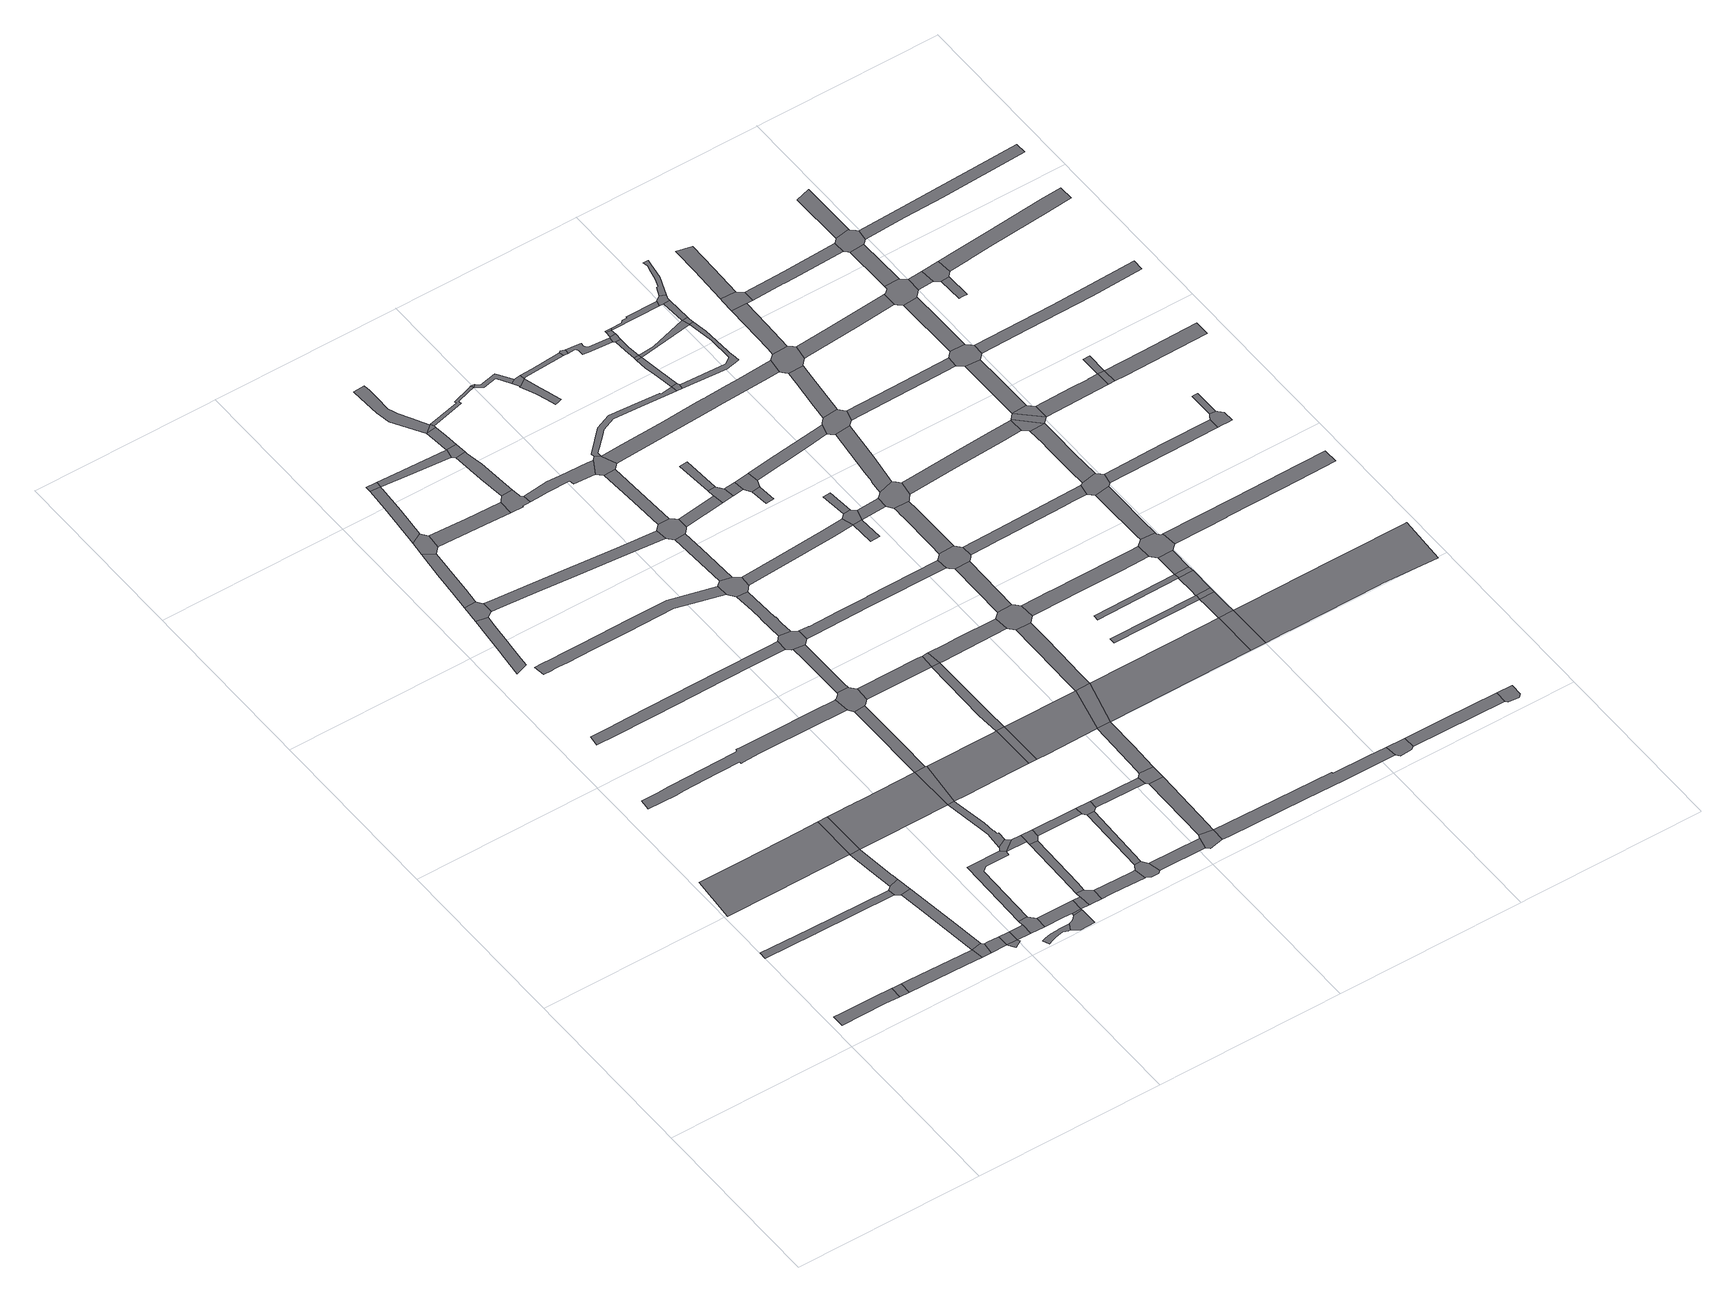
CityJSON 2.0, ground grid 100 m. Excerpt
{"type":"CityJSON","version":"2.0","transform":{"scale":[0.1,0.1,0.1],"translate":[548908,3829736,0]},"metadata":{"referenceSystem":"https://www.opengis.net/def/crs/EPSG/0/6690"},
"CityObjects":{
"road1":{"type":"Road","attributes":{"RoadStructureAttribute.sectionType":"1"},"geometry":[{"type":"MultiSurface","lod":"1","boundaries":[[[0,1,2,3,4,5,6,7]]]}]},
"road2":{"type":"Road","geometry":[{"type":"MultiSurface","lod":"1","boundaries":[[[8,7,6,9,10]]]}]},
"road3":{"type":"Road","attributes":{"RoadStructureAttribute.sectionType":"1"},"geometry":[{"type":"MultiSurface","lod":"1","boundaries":[[[11,12,13,14,15,16,17,18,19,20]]]}]},
"road4":{"type":"Road","attributes":{"RoadStructureAttribute.sectionType":"1"},"geometry":[{"type":"MultiSurface","lod":"1","boundaries":[[[21,10,9,22,23,24]]]}]},
"road5":{"type":"Road","attributes":{"function":"2","RoadStructureAttribute.sectionType":"1"},"geometry":[{"type":"MultiSurface","lod":"1","boundaries":[[[25,26,27,28,29,30,31,32,33]]]}]},
"road6":{"type":"Road","geometry":[{"type":"MultiSurface","lod":"1","boundaries":[[[34,24,23,35,36]]]}]},
"road7":{"type":"Road","attributes":{"RoadStructureAttribute.sectionType":"1"},"geometry":[{"type":"MultiSurface","lod":"1","boundaries":[[[37,38,39,40,41,24,34]]]}]},
"road8":{"type":"Road","attributes":{"RoadStructureAttribute.sectionType":"1"},"geometry":[{"type":"MultiSurface","lod":"1","boundaries":[[[42,36,35,43,44]]]}]},
"road9":{"type":"Road","geometry":[{"type":"MultiSurface","lod":"1","boundaries":[[[45,46,20,19,47,48,39,38]]]}]},
"road10":{"type":"Road","attributes":{"RoadStructureAttribute.sectionType":"1"},"geometry":[{"type":"MultiSurface","lod":"1","boundaries":[[[49,50,51,52,53,46,45]]]}]},
"road11":{"type":"Road","attributes":{"RoadStructureAttribute.sectionType":"1"},"geometry":[{"type":"MultiSurface","lod":"1","boundaries":[[[43,54,55,56]]]}]},
"road12":{"type":"Road","geometry":[{"type":"MultiSurface","lod":"1","boundaries":[[[44,43,56,57]]]}]},
"road13":{"type":"Road","geometry":[{"type":"MultiSurface","lod":"1","boundaries":[[[33,32,52,51,58]]]}]},
"road14":{"type":"Road","attributes":{"RoadStructureAttribute.sectionType":"1"},"geometry":[{"type":"MultiSurface","lod":"1","boundaries":[[[59,60,61,62,63,64,65,66,67,68,69]]]}]},
"road15":{"type":"Road","attributes":{"RoadStructureAttribute.sectionType":"1"},"geometry":[{"type":"MultiSurface","lod":"1","boundaries":[[[70,57,56,71,72]]]}]},
"road16":{"type":"Road","geometry":[{"type":"MultiSurface","lod":"1","boundaries":[[[73,72,71,74,75,76]]]}]},
"road17":{"type":"Road","geometry":[{"type":"MultiSurface","lod":"1","boundaries":[[[77,78,59,69,79,80]]]}]},
"road18":{"type":"Road","attributes":{"RoadStructureAttribute.sectionType":"1"},"geometry":[{"type":"MultiSurface","lod":"1","boundaries":[[[81,82,83,84,85,86,87,88,89,90,91,92,93]]]}]},
"road19":{"type":"Road","attributes":{"RoadStructureAttribute.sectionType":"1"},"geometry":[{"type":"MultiSurface","lod":"1","boundaries":[[[94,95,96,97,98,99,100,101,102,103,104,105,106,107,108,109,110,111,112,113,114,115,116,117]]]}]},
"road20":{"type":"Road","attributes":{"RoadStructureAttribute.sectionType":"1"},"geometry":[{"type":"MultiSurface","lod":"1","boundaries":[[[118,119,120,121,78,77,122,123,124,125]]]}]},
"road21":{"type":"Road","attributes":{"RoadStructureAttribute.sectionType":"1"},"geometry":[{"type":"MultiSurface","lod":"1","boundaries":[[[75,74,126,127,128,129]]]}]},
"road22":{"type":"Road","attributes":{"RoadStructureAttribute.sectionType":"1"},"geometry":[{"type":"MultiSurface","lod":"1","boundaries":[[[130,131,132,73,76,133,134,135,136,137]]]}]},
"road23":{"type":"Road","geometry":[{"type":"MultiSurface","lod":"1","boundaries":[[[138,139,140,141,81,93,142,143,144]]]}]},
"road24":{"type":"Road","attributes":{"function":"2","RoadStructureAttribute.sectionType":"1"},"geometry":[{"type":"MultiSurface","lod":"1","boundaries":[[[145,146,147,148,149,58,51,150,151,152,153]]]}]},
"road25":{"type":"Road","attributes":{"RoadStructureAttribute.sectionType":"1"},"geometry":[{"type":"MultiSurface","lod":"1","boundaries":[[[154,155,156,157,158,159,160,161,162,163,164,165,166,167,168,169]]]}]},
"road26":{"type":"Road","geometry":[{"type":"MultiSurface","lod":"1","boundaries":[[[127,139,138,128]]]}]},
"road27":{"type":"Road","geometry":[{"type":"MultiSurface","lod":"1","boundaries":[[[170,171,118,125,172,173]]]}]},
"road28":{"type":"Road","attributes":{"RoadStructureAttribute.sectionType":"1"},"geometry":[{"type":"MultiSurface","lod":"1","boundaries":[[[129,128,174,175]]]}]},
"road29":{"type":"Road","attributes":{"RoadStructureAttribute.sectionType":"1"},"geometry":[{"type":"MultiSurface","lod":"1","boundaries":[[[176,177,178,171,170,179,180,181,182]]]}]},
"road30":{"type":"Road","geometry":[{"type":"MultiSurface","lod":"1","boundaries":[[[183,175,174,184,185,186,187,188,189]]]}]},
"road31":{"type":"Road","geometry":[{"type":"MultiSurface","lod":"1","boundaries":[[[190,191,192,137,136,193]]]}]},
"road32":{"type":"Road","geometry":[{"type":"MultiSurface","lod":"1","boundaries":[[[194,176,182,195]]]}]},
"road33":{"type":"Road","attributes":{"RoadStructureAttribute.sectionType":"1"},"geometry":[{"type":"MultiSurface","lod":"1","boundaries":[[[196,197,198,199,200,201,202,203,204,205,206,207,208,209,210,211,212,213,214,215]]]}]},
"road34":{"type":"Road","attributes":{"RoadStructureAttribute.sectionType":"1"},"geometry":[{"type":"MultiSurface","lod":"1","boundaries":[[[216,217,218,219,220,221,222,223,224,225,152,226,227,228,229,191,190]]]}]},
"road35":{"type":"Road","attributes":{"RoadStructureAttribute.sectionType":"1"},"geometry":[{"type":"MultiSurface","lod":"1","boundaries":[[[193,136,230,231,232,233]]]}]},
"road36":{"type":"Road","attributes":{"RoadStructureAttribute.sectionType":"1"},"geometry":[{"type":"MultiSurface","lod":"1","boundaries":[[[234,235,183,189,236,237]]]}]},
"road37":{"type":"Road","attributes":{"RoadStructureAttribute.sectionType":"1"},"geometry":[{"type":"MultiSurface","lod":"1","boundaries":[[[238,239,240,173,172,241,242,243]]]}]},
"road38":{"type":"Road","geometry":[{"type":"MultiSurface","lod":"1","boundaries":[[[244,245,153,152,225,246]]]}]},
"road39":{"type":"Road","geometry":[{"type":"MultiSurface","lod":"1","boundaries":[[[233,232,234,237,247,248]]]}]},
"road40":{"type":"Road","attributes":{"RoadStructureAttribute.sectionType":"1"},"geometry":[{"type":"MultiSurface","lod":"1","boundaries":[[[249,250,188,187,251,252,253,254]]]}]},
"road41":{"type":"Road","attributes":{"RoadStructureAttribute.sectionType":"1"},"geometry":[{"type":"MultiSurface","lod":"1","boundaries":[[[255,256,257,258,259,80,79,260,261,262,263,264,265,266]]]}]},
"road42":{"type":"Road","attributes":{"RoadStructureAttribute.sectionType":"1"},"geometry":[{"type":"MultiSurface","lod":"1","boundaries":[[[267,268,269,270,271,153,245]]]}]},
"road43":{"type":"Road","attributes":{"RoadStructureAttribute.sectionType":"1"},"geometry":[{"type":"MultiSurface","lod":"1","boundaries":[[[272,195,182,273,274,275]]]}]},
"road44":{"type":"Road","attributes":{"RoadStructureAttribute.sectionType":"1"},"geometry":[{"type":"MultiSurface","lod":"1","boundaries":[[[276,248,247,277,278,279]]]}]},
"road45":{"type":"Road","geometry":[{"type":"MultiSurface","lod":"1","boundaries":[[[280,281,254,253,282,283,284,285,286]]]}]},
"road46":{"type":"Road","geometry":[{"type":"MultiSurface","lod":"1","boundaries":[[[287,288,289,290,291,292,293,117,116,294,269,268,295,296,297,298,299]]]}]},
"road47":{"type":"Road","attributes":{"function":"2","RoadStructureAttribute.sectionType":"1"},"geometry":[{"type":"MultiSurface","lod":"1","boundaries":[[[300,246,225,301,302,303,304,305]]]}]},
"road48":{"type":"Road","geometry":[{"type":"MultiSurface","lod":"1","boundaries":[[[306,307,308,309,310,311,243,242,312,313,314,315,316]]]}]},
"road49":{"type":"Road","attributes":{"RoadStructureAttribute.sectionType":"1"},"geometry":[{"type":"MultiSurface","lod":"1","boundaries":[[[317,318,281,280]]]}]},
"road50":{"type":"Road","attributes":{"RoadStructureAttribute.sectionType":"1"},"geometry":[{"type":"MultiSurface","lod":"1","boundaries":[[[319,320,321,287,299,322,323]]]}]},
"road51":{"type":"Road","attributes":{"RoadStructureAttribute.sectionType":"1"},"geometry":[{"type":"MultiSurface","lod":"1","boundaries":[[[324,325,326,327,328,329,330,331,310,309]]]}]},
"road52":{"type":"Road","geometry":[{"type":"MultiSurface","lod":"1","boundaries":[[[279,278,318,317,332,333]]]}]},
"road53":{"type":"Road","geometry":[{"type":"MultiSurface","lod":"1","boundaries":[[[334,275,274,329,328]]]}]},
"road54":{"type":"Road","geometry":[{"type":"MultiSurface","lod":"1","boundaries":[[[335,169,168,336,337,338,319,323,339,340,341,342,343,344,345]]]}]},
"road55":{"type":"Road","attributes":{"RoadStructureAttribute.sectionType":"1"},"geometry":[{"type":"MultiSurface","lod":"1","boundaries":[[[286,285,346,347,348]]]}]},
"road56":{"type":"Road","attributes":{"RoadStructureAttribute.sectionType":"1"},"geometry":[{"type":"MultiSurface","lod":"1","boundaries":[[[349,350,351,352,353,275,334]]]}]},
"road57":{"type":"Road","attributes":{"RoadStructureAttribute.sectionType":"1"},"geometry":[{"type":"MultiSurface","lod":"1","boundaries":[[[354,355,356,357,358,359,351,360,361,362,363,364,365,366]]]}]},
"road58":{"type":"Road","geometry":[{"type":"MultiSurface","lod":"1","boundaries":[[[367,360,351,350,368]]]}]},
"road59":{"type":"Road","attributes":{"RoadStructureAttribute.sectionType":"1"},"geometry":[{"type":"MultiSurface","lod":"1","boundaries":[[[369,370,371,372,373,335,345,374,375,376,377]]]}]},
"road60":{"type":"Road","attributes":{"RoadStructureAttribute.sectionType":"1"},"geometry":[{"type":"MultiSurface","lod":"1","boundaries":[[[378,379,297,296,380,381,382,383,384]]]}]},
"road61":{"type":"Road","geometry":[{"type":"MultiSurface","lod":"1","boundaries":[[[305,304,385,386]]]}]},
"road62":{"type":"Road","geometry":[{"type":"MultiSurface","lod":"1","boundaries":[[[387,215,214,369,377,388,389,390,391,392,393,394]]]}]},
"road63":{"type":"Road","attributes":{"RoadStructureAttribute.sectionType":"1"},"geometry":[{"type":"MultiSurface","lod":"1","boundaries":[[[395,396,397,316,315,398,399,400,401,402,403]]]}]},
"road64":{"type":"Road","attributes":{"RoadStructureAttribute.sectionType":"1"},"geometry":[{"type":"MultiSurface","lod":"1","boundaries":[[[333,332,404,405]]]}]},
"road65":{"type":"Road","attributes":{"RoadStructureAttribute.sectionType":"1"},"geometry":[{"type":"MultiSurface","lod":"1","boundaries":[[[406,407,408,387,394]]]}]},
"road66":{"type":"Road","geometry":[{"type":"MultiSurface","lod":"1","boundaries":[[[409,348,347,410,411,412]]]}]},
"road67":{"type":"Road","attributes":{"RoadStructureAttribute.sectionType":"1"},"geometry":[{"type":"MultiSurface","lod":"1","boundaries":[[[383,413,305,386,414,415]]]}]},
"road68":{"type":"Road","attributes":{"RoadStructureAttribute.sectionType":"1"},"geometry":[{"type":"MultiSurface","lod":"1","boundaries":[[[416,417,418,419,420,367,368,421,422,423,424]]]}]},
"road69":{"type":"Road","geometry":[{"type":"MultiSurface","lod":"1","boundaries":[[[425,426,427,428,266,265,408,407,429,430,431,432]]]}]},
"road70":{"type":"Road","attributes":{"RoadStructureAttribute.sectionType":"1"},"geometry":[{"type":"MultiSurface","lod":"1","boundaries":[[[433,409,412,434,435]]]}]},
"road71":{"type":"Road","attributes":{"RoadStructureAttribute.sectionType":"1"},"geometry":[{"type":"MultiSurface","lod":"1","boundaries":[[[436,437,428,427,438,439]]]}]},
"road72":{"type":"Road","geometry":[{"type":"MultiSurface","lod":"1","boundaries":[[[384,383,415,440]]]}]},
"road73":{"type":"Road","attributes":{"function":"2","RoadStructureAttribute.sectionType":"1"},"geometry":[{"type":"MultiSurface","lod":"1","boundaries":[[[386,385,441,442,443,444]]]}]},
"road74":{"type":"Road","geometry":[{"type":"MultiSurface","lod":"1","boundaries":[[[445,446,405,404,433,435,447]]]}]},
"road75":{"type":"Road","geometry":[{"type":"MultiSurface","lod":"1","boundaries":[[[448,403,402,436,439,449,450,451]]]}]},
"road76":{"type":"Road","geometry":[{"type":"MultiSurface","lod":"1","boundaries":[[[416,424,452]]]}]},
"road77":{"type":"Road","attributes":{"RoadStructureAttribute.sectionType":"1"},"geometry":[{"type":"MultiSurface","lod":"1","boundaries":[[[453,432,431,454]]]}]},
"road78":{"type":"Road","attributes":{"RoadStructureAttribute.sectionType":"1"},"geometry":[{"type":"MultiSurface","lod":"1","boundaries":[[[443,455,445,447,456,457]]]}]},
"road79":{"type":"Road","attributes":{"RoadStructureAttribute.sectionType":"1"},"geometry":[{"type":"MultiSurface","lod":"1","boundaries":[[[458,459,460,461,462,463,464,342,341,465,466,467,468,469,470]]]}]},
"road80":{"type":"Road","attributes":{"RoadStructureAttribute.sectionType":"1"},"geometry":[{"type":"MultiSurface","lod":"1","boundaries":[[[471,472,473,452,424,474,475,476,477]]]}]},
"road81":{"type":"Road","attributes":{"RoadStructureAttribute.sectionType":"1"},"geometry":[{"type":"MultiSurface","lod":"1","boundaries":[[[478,479,480,391,390,481,482,483]]]}]},
"road82":{"type":"Road","attributes":{"RoadStructureAttribute.sectionType":"1"},"geometry":[{"type":"MultiSurface","lod":"1","boundaries":[[[484,485,440,415,486,487,488]]]}]},
"road83":{"type":"Road","geometry":[{"type":"MultiSurface","lod":"1","boundaries":[[[444,443,457,489]]]}]},
"road84":{"type":"Road","geometry":[{"type":"MultiSurface","lod":"1","boundaries":[[[490,477,476,491,492,493,494]]]}]},
"road85":{"type":"Road","geometry":[{"type":"MultiSurface","lod":"1","boundaries":[[[495,496,497,498,499,500,501,502,503,504,505,494,493]]]}]},
"road86":{"type":"Road","geometry":[{"type":"MultiSurface","lod":"1","boundaries":[[[506,507,453,454,508,509]]]}]},
"road87":{"type":"Road","geometry":[{"type":"MultiSurface","lod":"1","boundaries":[[[510,511,507,506]]]}]},
"road88":{"type":"Road","attributes":{"RoadStructureAttribute.sectionType":"1"},"geometry":[{"type":"MultiSurface","lod":"1","boundaries":[[[512,509,508,513]]]}]},
"road89":{"type":"Road","geometry":[{"type":"MultiSurface","lod":"1","boundaries":[[[514,515,516,517]]]}]},
"road90":{"type":"Road","attributes":{"RoadStructureAttribute.sectionType":"1"},"geometry":[{"type":"MultiSurface","lod":"1","boundaries":[[[518,519,520,521,522,523,524,525,448,451,526,527,528,529,530,531,532,533,534]]]}]},
"road91":{"type":"Road","attributes":{"RoadStructureAttribute.sectionType":"1"},"geometry":[{"type":"MultiSurface","lod":"1","boundaries":[[[535,536,537,538,539,540,444,489,541,542,543,544]]]}]},
"road92":{"type":"Road","geometry":[{"type":"MultiSurface","lod":"1","boundaries":[[[545,512,513,517,516,546]]]}]},
"road93":{"type":"Road","attributes":{"RoadStructureAttribute.sectionType":"1"},"geometry":[{"type":"MultiSurface","lod":"1","boundaries":[[[547,548,490,494,549,550,551]]]}]},
"road94":{"type":"Road","attributes":{"RoadStructureAttribute.sectionType":"1"},"geometry":[{"type":"MultiSurface","lod":"1","boundaries":[[[552,553,554,555,412,411,556,557,558,559,560]]]}]},
"road95":{"type":"Road","geometry":[{"type":"MultiSurface","lod":"1","boundaries":[[[561,562,563,564,488,487,535,544,565,566]]]}]},
"road96":{"type":"Road","geometry":[{"type":"MultiSurface","lod":"1","boundaries":[[[567,568,569,570,483]]]}]},
"road97":{"type":"Road","geometry":[{"type":"MultiSurface","lod":"1","boundaries":[[[571,572,478,483,570,573]]]}]},
"road98":{"type":"Road","geometry":[{"type":"MultiSurface","lod":"1","boundaries":[[[574,547,551,575,576]]]}]},
"road99":{"type":"Road","attributes":{"RoadStructureAttribute.sectionType":"1"},"geometry":[{"type":"MultiSurface","lod":"1","boundaries":[[[577,563,562,578]]]}]},
"road100":{"type":"Road","geometry":[{"type":"MultiSurface","lod":"1","boundaries":[[[579,580,572,571]]]}]},
"road101":{"type":"Road","attributes":{"RoadStructureAttribute.sectionType":"1"},"geometry":[{"type":"MultiSurface","lod":"1","boundaries":[[[581,582,583,584,585,586,587,588,589,590,591,451,450,592,593,594,595,596,597]]]}]},
"road102":{"type":"Road","geometry":[{"type":"MultiSurface","lod":"1","boundaries":[[[598,599,600,601,602,470,469,603,577,578,604,605,606]]]}]},
"road103":{"type":"Road","attributes":{"RoadStructureAttribute.sectionType":"1"},"geometry":[{"type":"MultiSurface","lod":"1","boundaries":[[[607,573,570,608]]]}]},
"road104":{"type":"Road","attributes":{"function":"2","RoadStructureAttribute.sectionType":"1"},"geometry":[{"type":"MultiSurface","lod":"1","boundaries":[[[609,489,457,610,611]]]}]},
"road105":{"type":"Road","attributes":{"RoadStructureAttribute.sectionType":"1"},"geometry":[{"type":"MultiSurface","lod":"1","boundaries":[[[612,613,614,615,616,576,575,617,618,619,620,621,622,623]]]}]},
"road106":{"type":"Road","attributes":{"RoadStructureAttribute.sectionType":"1"},"geometry":[{"type":"MultiSurface","lod":"1","boundaries":[[[624,625,545,546,626,627]]]}]},
"road107":{"type":"Road","attributes":{"RoadStructureAttribute.sectionType":"1"},"geometry":[{"type":"MultiSurface","lod":"1","boundaries":[[[628,629,630,631,632,600,599,633,634,635,636]]]}]},
"road108":{"type":"Road","geometry":[{"type":"MultiSurface","lod":"1","boundaries":[[[637,638,534,533,639,640]]]}]},
"road109":{"type":"Road","attributes":{"RoadStructureAttribute.sectionType":"1"},"geometry":[{"type":"MultiSurface","lod":"1","boundaries":[[[641,642,643,644,645,646,647,534,638]]]}]},
"road110":{"type":"Road","geometry":[{"type":"MultiSurface","lod":"1","boundaries":[[[648,649,643,642]]]}]},
"road111":{"type":"Road","attributes":{"RoadStructureAttribute.sectionType":"1"},"geometry":[{"type":"MultiSurface","lod":"1","boundaries":[[[650,651,649,648,652,653,654]]]}]},
"road112":{"type":"Road","geometry":[{"type":"MultiSurface","lod":"1","boundaries":[[[655,623,622,650,654,656]]]}]},
"road113":{"type":"Road","geometry":[{"type":"MultiSurface","lod":"1","boundaries":[[[657,658,659,660,661,607,608,662,628,636,663,664,665,666]]]}]},
"road114":{"type":"Road","attributes":{"RoadStructureAttribute.sectionType":"1"},"geometry":[{"type":"MultiSurface","lod":"1","boundaries":[[[667,655,656,668]]]}]},
"road115":{"type":"Road","geometry":[{"type":"MultiSurface","lod":"1","boundaries":[[[669,667,668,670]]]}]},
"road116":{"type":"Road","attributes":{"RoadStructureAttribute.sectionType":"1"},"geometry":[{"type":"MultiSurface","lod":"1","boundaries":[[[671,672,673,674,675,676,677,678,660,659]]]}]},
"road117":{"type":"Road","attributes":{"RoadStructureAttribute.sectionType":"1"},"geometry":[{"type":"MultiSurface","lod":"1","boundaries":[[[679,680,681,682,683,684,566,565,685,686,687,688,689,690,691]]]}]},
"road118":{"type":"Road","attributes":{"RoadStructureAttribute.sectionType":"1"},"geometry":[{"type":"MultiSurface","lod":"1","boundaries":[[[692,693,694,695,696]]]}]},
"road119":{"type":"Road","attributes":{"RoadStructureAttribute.sectionType":"1"},"geometry":[{"type":"MultiSurface","lod":"1","boundaries":[[[697,698,648,642,699]]]}]},
"road120":{"type":"Road","attributes":{"RoadStructureAttribute.sectionType":"1"},"geometry":[{"type":"MultiSurface","lod":"1","boundaries":[[[700,701,702,703,704,705,706,699,707,708,709,710,711,640,639]]]}]},
"road121":{"type":"Road","geometry":[{"type":"MultiSurface","lod":"1","boundaries":[[[560,559,712,713,714,715]]]}]},
"road122":{"type":"Road","attributes":{"RoadStructureAttribute.sectionType":"1"},"geometry":[{"type":"MultiSurface","lod":"1","boundaries":[[[716,717,718,719,670,668,720,721,722]]]}]},
"road123":{"type":"Road","attributes":{"RoadStructureAttribute.sectionType":"1"},"geometry":[{"type":"MultiSurface","lod":"1","boundaries":[[[723,724,725,726]]]}]},
"road124":{"type":"Road","geometry":[{"type":"MultiSurface","lod":"1","boundaries":[[[727,728,729,730,731,732,624,627,733,674,673,734,735,736,737]]]}]},
"road125":{"type":"Road","attributes":{"RoadStructureAttribute.sectionType":"1"},"geometry":[{"type":"MultiSurface","lod":"1","boundaries":[[[738,739,606,605,740,741,742,743,744,745,746]]]}]},
"road126":{"type":"Road","attributes":{"RoadStructureAttribute.sectionType":"1"},"geometry":[{"type":"MultiSurface","lod":"1","boundaries":[[[747,748,749,750,751,752,730,729]]]}]},
"road127":{"type":"Road","geometry":[{"type":"MultiSurface","lod":"1","boundaries":[[[753,754,697,699,706]]]}]},
"road128":{"type":"Road","geometry":[{"type":"MultiSurface","lod":"1","boundaries":[[[755,611,610,756]]]}]},
"road129":{"type":"Road","attributes":{"RoadStructureAttribute.sectionType":"1"},"geometry":[{"type":"MultiSurface","lod":"1","boundaries":[[[757,758,697,754]]]}]},
"road130":{"type":"Road","geometry":[{"type":"MultiSurface","lod":"1","boundaries":[[[759,760,761,722,721,758,757,762,763,764,765,766,767]]]}]},
"road131":{"type":"Road","attributes":{"RoadStructureAttribute.sectionType":"1"},"geometry":[{"type":"MultiSurface","lod":"1","boundaries":[[[768,769,770,771,695,772,773,774,775,611,755]]]}]},
"road132":{"type":"Road","attributes":{"RoadStructureAttribute.sectionType":"1"},"geometry":[{"type":"MultiSurface","lod":"1","boundaries":[[[776,777,778,779,666,665,780,781,782]]]}]},
"road133":{"type":"Road","geometry":[{"type":"MultiSurface","lod":"1","boundaries":[[[783,784,785,581,597,786,750,749,787,788,789]]]}]},
"road134":{"type":"Road","geometry":[{"type":"MultiSurface","lod":"1","boundaries":[[[696,695,771,790]]]}]},
"road135":{"type":"Road","attributes":{"RoadStructureAttribute.sectionType":"1"},"geometry":[{"type":"MultiSurface","lod":"1","boundaries":[[[726,791,792,793,794,795,696,790,796]]]}]},
"road136":{"type":"Road","attributes":{"RoadStructureAttribute.sectionType":"1"},"geometry":[{"type":"MultiSurface","lod":"1","boundaries":[[[797,798,799,800,801,802,803,804,805,806,759,767]]]}]},
"road137":{"type":"Road","geometry":[{"type":"MultiSurface","lod":"1","boundaries":[[[807,723,726,796]]]}]},
"road138":{"type":"Road","attributes":{"RoadStructureAttribute.sectionType":"1"},"geometry":[{"type":"MultiSurface","lod":"1","boundaries":[[[808,809,810,811,723,807]]]}]},
"road139":{"type":"Road","attributes":{"RoadStructureAttribute.sectionType":"1"},"geometry":[{"type":"MultiSurface","lod":"1","boundaries":[[[812,715,714,813,814]]]}]},
"road140":{"type":"Road","attributes":{"RoadStructureAttribute.sectionType":"1"},"geometry":[{"type":"MultiSurface","lod":"1","boundaries":[[[815,816,817,785,784,818,819]]]}]},
"road141":{"type":"Road","geometry":[{"type":"MultiSurface","lod":"1","boundaries":[[[820,821,691,690,810,809,822,823,824,825,826,827]]]}]},
"road142":{"type":"Road","geometry":[{"type":"MultiSurface","lod":"1","boundaries":[[[828,829,815,819,830,831,832,833,834]]]}]},
"road143":{"type":"Road","attributes":{"RoadStructureAttribute.sectionType":"1"},"geometry":[{"type":"MultiSurface","lod":"1","boundaries":[[[835,836,737,736,837,838,839]]]}]},
"road144":{"type":"Road","attributes":{"RoadStructureAttribute.sectionType":"1"},"geometry":[{"type":"MultiSurface","lod":"1","boundaries":[[[840,841,842,843,844,845,846,847,848,820,827]]]}]},
"road145":{"type":"Road","attributes":{"RoadStructureAttribute.sectionType":"1"},"geometry":[{"type":"MultiSurface","lod":"1","boundaries":[[[849,850,851,828,834,852,853]]]}]},
"road146":{"type":"Road","geometry":[{"type":"MultiSurface","lod":"1","boundaries":[[[854,855,856,857,738,746,858,845,844,859,860,861]]]}]},
"road147":{"type":"Road","attributes":{"RoadStructureAttribute.sectionType":"1"},"geometry":[{"type":"MultiSurface","lod":"1","boundaries":[[[862,863,864,865,866,867,868,869,870,871,872,873,856,855]]]}]},
"road148":{"type":"Road","attributes":{"RoadStructureAttribute.sectionType":"1"},"geometry":[{"type":"MultiSurface","lod":"1","boundaries":[[[874,875,789,788,876,877,878,879]]]}]},
"road149":{"type":"Road","geometry":[{"type":"MultiSurface","lod":"1","boundaries":[[[814,813,880,881,882,883]]]}]},
"road150":{"type":"Road","geometry":[{"type":"MultiSurface","lod":"1","boundaries":[[[884,885,776,782,886,868,867,887]]]}]},
"road151":{"type":"Road","attributes":{"RoadStructureAttribute.sectionType":"1"},"geometry":[{"type":"MultiSurface","lod":"1","boundaries":[[[888,884,887,889]]]}]},
"road152":{"type":"Road","geometry":[{"type":"MultiSurface","lod":"1","boundaries":[[[890,888,889,891]]]}]},
"road153":{"type":"Road","attributes":{"function":"2","RoadStructureAttribute.sectionType":"1"},"geometry":[{"type":"MultiSurface","lod":"1","boundaries":[[[892,893,894,755,756,895,896,897,898,899,900]]]}]},
"road154":{"type":"Road","attributes":{"RoadStructureAttribute.sectionType":"1"},"geometry":[{"type":"MultiSurface","lod":"1","boundaries":[[[901,902,903,904,888,890,905,906,907,908]]]}]},
"road155":{"type":"Road","attributes":{"RoadStructureAttribute.sectionType":"1"},"geometry":[{"type":"MultiSurface","lod":"1","boundaries":[[[909,910,832,831,911,912,913,914]]]}]},
"road156":{"type":"Road","geometry":[{"type":"MultiSurface","lod":"1","boundaries":[[[915,916,835,839,917,901,908,918,919,920,921,922]]]}]},
"road157":{"type":"Road","attributes":{"RoadStructureAttribute.sectionType":"1"},"geometry":[{"type":"MultiSurface","lod":"1","boundaries":[[[923,924,925,915,922]]]}]},
"road158":{"type":"Road","attributes":{"RoadStructureAttribute.sectionType":"1"},"geometry":[{"type":"MultiSurface","lod":"1","boundaries":[[[926,927,928,929,861,860,930,931,932,933]]]}]},
"road159":{"type":"Road","attributes":{"RoadStructureAttribute.sectionType":"1"},"geometry":[{"type":"MultiSurface","lod":"1","boundaries":[[[934,935,936,824,823,937,938,939,940,941,942,943]]]}]},
"road160":{"type":"Road","attributes":{"RoadStructureAttribute.sectionType":"1"},"geometry":[{"type":"MultiSurface","lod":"1","boundaries":[[[944,945,946,947,891,889,948]]]}]},
"road161":{"type":"Road","geometry":[{"type":"MultiSurface","lod":"1","boundaries":[[[949,950,951,952,953,874,879,954,955,925,924,956,957,958,959,960,961]]]}]},
"road162":{"type":"Road","attributes":{"RoadStructureAttribute.sectionType":"1"},"geometry":[{"type":"MultiSurface","lod":"1","boundaries":[[[962,963,964,965,966,949,961]]]}]},
"road163":{"type":"Road","attributes":{"RoadStructureAttribute.sectionType":"1"},"geometry":[{"type":"MultiSurface","lod":"1","boundaries":[[[967,959,958,968]]]}]},
"road164":{"type":"Road","geometry":[{"type":"MultiSurface","lod":"1","boundaries":[[[969,970,971,972,973,909,914,974,964,963,975,976,977]]]}]},
"road165":{"type":"Road","geometry":[{"type":"MultiSurface","lod":"1","boundaries":[[[978,944,948,979]]]}]},
"road166":{"type":"Road","attributes":{"RoadStructureAttribute.sectionType":"1"},"geometry":[{"type":"MultiSurface","lod":"1","boundaries":[[[980,981,982,983,984,972,971]]]}]},
"road167":{"type":"Road","geometry":[{"type":"MultiSurface","lod":"1","boundaries":[[[985,986,987,988,989]]]}]},
"road168":{"type":"Road","geometry":[{"type":"MultiSurface","lod":"1","boundaries":[[[990,991,944,978]]]}]},
"road169":{"type":"Road","geometry":[{"type":"MultiSurface","lod":"1","boundaries":[[[992,967,968,993,989,988,994,995]]]}]},
"road170":{"type":"Road","geometry":[{"type":"MultiSurface","lod":"1","boundaries":[[[996,997,933,932,998,999,1000,1001,1002,1003,1004,1005]]]}]},
"road171":{"type":"Road","geometry":[{"type":"MultiSurface","lod":"1","boundaries":[[[1006,1007,1008,996,1005]]]}]},
"road172":{"type":"Road","attributes":{"RoadStructureAttribute.sectionType":"1"},"geometry":[{"type":"MultiSurface","lod":"1","boundaries":[[[1009,1010,920,919,1011,1012,1013]]]}]},
"road173":{"type":"Road","attributes":{"RoadStructureAttribute.sectionType":"1"},"geometry":[{"type":"MultiSurface","lod":"1","boundaries":[[[1014,978,979,1015,1016,1017]]]}]},
"road174":{"type":"Road","attributes":{"RoadStructureAttribute.sectionType":"1"},"geometry":[{"type":"MultiSurface","lod":"1","boundaries":[[[1018,1019,1020,1021,992,995,1022,1023,1024,1025,1026,1027,1028]]]}]},
"road175":{"type":"Road","attributes":{"RoadStructureAttribute.sectionType":"1"},"geometry":[{"type":"MultiSurface","lod":"1","boundaries":[[[1029,1030,1031,1032,977,976,1033,1034,1035,1036]]]}]}
},
"vertices":[
[345,197,0],[282,200,0],[89,200,0],[43,201,0],[43,137,0],[283,137,0],[360,133,0],[361,196,0],
[384,196,0],[411,131,0],[412,196,0],
[277,717,0],[276,717,0],[3,722,0],[2,682,0],[275,677,0],[276,677,0],[278,677,0],[282,677,0],[710,674,0],[707,712,0],
[457,195,0],[716,124,0],[809,122,0],[798,187,0],
[591,1248,0],[272,1246,0],[45,1246,0],[35,1246,0],[15,996,0],[274,996,0],[676,999,0],[693,999,0],[691,1249,0],
[853,197,0],[858,122,0],[865,187,0],
[828,393,0],[791,664,0],[737,656,0],[738,651,0],[754,521,0],
[885,186,0],[943,121,0],[944,185,0],
[780,744,0],[726,727,0],[711,673,0],[712,673,0],
[775,779,0],[775,780,0],[748,998,0],[693,995,0],[711,851,0],
[971,84,0],[1008,107,0],[1000,120,0],
[1001,184,0],
[746,1249,0],
[156,3177,0],[146,3071,0],[136,2964,0],[131,2916,0],[119,2796,0],[185,2819,0],[192,2887,0],[198,2959,0],[202,2992,0],[212,3105,0],[217,3164,0],
[1062,183,0],[1074,118,0],[1075,183,0],
[1075,211,0],[1151,117,0],[1152,181,0],[1122,211,0],
[229,3278,0],[165,3275,0],[250,3187,0],[250,3247,0],
[1251,67,0],[1247,67,0],[1201,67,0],[1178,66,0],[1146,64,0],[1111,56,0],[1091,48,0],[1108,15,0],[1124,23,0],[1156,34,0],[1199,42,0],[1225,34,0],[1234,32,0],
[1193,1833,0],[1097,1833,0],[827,1834,0],[685,1836,0],[655,1835,0],[650,1825,0],[636,1824,0],[284,1819,0],[266,1819,0],[212,1817,0],[118,1818,0],[112,1758,0],[267,1756,0],[309,1758,0],[503,1761,0],[524,1761,0],[623,1764,0],[623,1754,0],[623,1752,0],[637,1753,0],[731,1754,0],[781,1755,0],[1209,1752,0],[1200,1833,0],
[202,3664,0],[187,3516,0],[174,3368,0],[167,3292,0],[229,3286,0],[237,3369,0],[249,3523,0],[257,3629,0],
[1253,115,0],[1302,114,0],[1350,114,0],[1351,179,0],
[1098,625,0],[1080,625,0],[1080,617,0],[1126,561,0],[1153,581,0],[1279,580,0],[1282,605,0],[1260,625,0],
[1351,105,0],[1300,98,0],[1288,85,0],[1273,75,0],[1258,17,0],[1274,7,0],[1353,9,0],
[939,1251,0],[904,1251,0],[873,1250,0],[871,1250,0],[795,1249,0],[760,998,0],[887,998,0],[1237,999,0],[1232,1251,0],
[1149,2285,0],[1116,2285,0],[873,2284,0],[614,2283,0],[369,2283,0],[262,2281,0],[162,2281,0],[155,2222,0],[262,2223,0],[622,2223,0],[660,2224,0],[806,2224,0],[822,2225,0],[1080,2226,0],[1201,2226,0],[1200,2285,0],
[268,3775,0],[210,3742,0],[288,3660,0],[294,3741,0],
[1394,113,0],[1390,178,0],
[239,4122,0],[233,3998,0],[214,3778,0],[284,3944,0],[294,4104,0],[293,4110,0],[295,4119,0],
[1390,206,0],[1395,113,0],[1403,113,0],[1406,113,0],[1463,112,0],[1464,176,0],[1430,206,0],
[1321,673,0],[1271,645,0],[1271,642,0],[1343,652,0],
[240,4154,0],[297,4152,0],
[940,2788,0],[917,2787,0],[729,2787,0],[557,2786,0],[454,2786,0],[367,2785,0],[303,2785,0],[257,2787,0],[208,2787,0],[216,2725,0],[257,2725,0],[280,2725,0],[297,2725,0],[345,2725,0],[495,2726,0],[683,2726,0],[936,2727,0],[1025,2704,0],[1183,2662,0],[1180,2725,0],
[1322,721,0],[1315,722,0],[1313,722,0],[1313,744,0],[1308,745,0],[1304,814,0],[1301,833,0],[1293,875,0],[1278,964,0],[1272,1000,0],[1237,997,0],[1269,792,0],[1277,740,0],[1276,722,0],
[1284,605,0],[1391,604,0],[1396,604,0],[1396,651,0],
[1395,579,0],[1391,257,0],[1431,256,0],[1438,579,0],
[495,3732,0],[443,3734,0],[295,3740,0],[542,3651,0],[680,3645,0],[683,3725,0],
[1294,1253,0],[1292,1254,0],[1297,1251,0],
[1457,604,0],[1458,650,0],
[1688,172,0],[1670,172,0],[1516,111,0],[1578,110,0],[1701,107,0],[1691,172,0],
[949,3188,0],[672,3212,0],[428,3232,0],[280,3244,0],[252,3247,0],[253,3187,0],[314,3182,0],[486,3167,0],[700,3148,0],[930,3129,0],[1162,3109,0],[1156,3171,0],
[1291,1439,0],[1289,1725,0],[1230,1722,0],[1231,1623,0],[1232,1253,0],
[436,4146,0],[433,4107,0],[664,4088,0],[673,4137,0],
[1673,646,0],[1692,602,0],[1697,602,0],[1697,646,0],
[1744,202,0],[1710,202,0],[1709,107,0],[1728,94,0],[1766,95,0],[1780,107,0],[1766,172,0],
[1234,1865,0],[1232,1859,0],[1229,1853,0],[1223,1847,0],[1216,1841,0],[1214,1840,0],[1208,1836,0],[1221,1735,0],[1301,1736,0],[1320,1755,0],[1323,1834,0],[1303,1855,0],[1295,1863,0],
[1666,1253,0],[1275,1000,0],[1340,1000,0],[1604,1001,0],[1685,1001,0],[1684,1253,0],
[775,3709,0],[775,3717,0],[774,3730,0],[771,3760,0],[710,3755,0],[687,3729,0],[750,3643,0],[750,3650,0],[780,3651,0],[794,3652,0],[791,3697,0],
[1753,582,0],[1716,582,0],
[1230,2204,0],[1231,2128,0],[1232,2075,0],[1293,1891,0],[1290,2196,0],
[763,3851,0],[751,3977,0],[745,4015,0],[736,4068,0],[735,4078,0],[680,4072,0],[680,4071,0],[695,3900,0],
[1775,599,0],[1776,645,0],
[729,4142,0],
[1226,2312,0],[1213,2216,0],[1219,2210,0],[1224,2206,0],[1299,2205,0],[1309,2214,0],[1319,2224,0],[1317,2285,0],[1301,2294,0],[1296,2297,0],[1285,2303,0],
[1788,107,0],[2032,105,0],[2045,168,0],
[722,4211,0],[715,4284,0],[659,4274,0],[668,4196,0],[672,4150,0],
[602,4683,0],[542,4680,0],[544,4628,0],[549,4510,0],[564,4433,0],[613,4349,0],[701,4311,0],[654,4398,0],[623,4456,0],[616,4475,0],[605,4502,0],[605,4586,0],[604,4645,0],
[705,4312,0],[714,4294,0],
[1213,2623,0],[1219,2512,0],[1222,2448,0],[1222,2447,0],[1224,2371,0],[1282,2372,0],[1282,2417,0],[1279,2417,0],[1271,2621,0],
[1661,1833,0],[1346,1834,0],[1346,1754,0],[1436,1753,0],[1661,1752,0],[1678,1752,0],[1682,1833,0],
[1729,1001,0],[1728,1253,0],
[1207,2749,0],[1282,2633,0],[1287,2639,0],[1297,2650,0],[1300,2709,0],[1288,2719,0],[1278,2727,0],[1267,2736,0],
[1151,3703,0],[997,3710,0],[931,3714,0],[836,3654,0],[897,3657,0],[1017,3658,0],[1020,3630,0],[1133,3624,0],[1177,3702,0],
[2045,595,0],[2039,642,0],
[1258,2965,0],[1252,3082,0],[1193,3077,0],
[2056,189,0],[2051,87,0],[2126,103,0],[2127,176,0],
[1675,1376,0],[1725,1376,0],[1723,1752,0],
[996,4404,0],[983,4398,0],[879,4365,0],[881,4354,0],[774,4328,0],[897,4339,0],[894,4356,0],[965,4379,0],[1002,4390,0],
[1265,3186,0],[1256,3194,0],[1246,3202,0],[1185,3201,0],[1262,3094,0],[1272,3106,0],[1280,3115,0],[1279,3175,0],
[2059,582,0],[2129,223,0],[2134,581,0],
[1165,3596,0],[1177,3382,0],[1235,3419,0],[1226,3597,0],
[1715,1834,0],
[1788,1001,0],[2062,1003,0],[2066,1003,0],[2124,1254,0],
[2058,661,0],[2056,658,0],[2135,659,0],
[1196,3720,0],[1235,3606,0],[1253,3625,0],[1223,3702,0],
[1016,4402,0],
[1494,3202,0],[1501,3144,0],
[2059,683,0],[2138,817,0],[2139,1002,0],
[1820,2285,0],[1695,2284,0],[1695,2281,0],[1577,2282,0],[1540,2281,0],[1370,2280,0],[1370,2282,0],[1368,2224,0],[1594,2227,0],[1594,2225,0],[1664,2225,0],[2092,2226,0],[2089,2286,0],
[1138,4388,0],[1127,4404,0],[1036,4386,0],[1040,4363,0],[1115,4378,0],[1155,4311,0],[1181,4326,0],
[1886,2748,0],[1769,2740,0],[1514,2723,0],[1479,2661,0],[1793,2682,0],[1904,2689,0],
[1873,1834,0],[1810,1834,0],[1741,1752,0],[2096,1754,0],[2090,1835,0],
[2203,1254,0],
[1217,4329,0],[1171,4284,0],[1174,4279,0],[1177,4274,0],[1219,4302,0],
[1173,4272,0],[1209,4194,0],[1226,4142,0],[1228,4136,0],[1243,4088,0],[1262,4093,0],[1281,4099,0],[1267,4146,0],[1266,4148,0],[1246,4214,0],[1221,4295,0],
[1533,3247,0],[1491,3244,0],[1565,3152,0],[1558,3211,0],
[1519,3448,0],[1477,3445,0],
[1622,3219,0],[1628,3160,0],
[1661,3027,0],[1706,3031,0],[1697,3129,0],[1652,3124,0],
[1696,3870,0],[1671,3867,0],[1669,3874,0],[1557,3881,0],[1398,3893,0],[1313,3856,0],[1199,3744,0],[1194,3740,0],[1222,3720,0],[1222,3729,0],[1244,3750,0],[1305,3809,0],[1328,3832,0],[1403,3864,0],[1570,3854,0],[1741,3843,0],[1736,3876,0],
[2125,1723,0],[2124,1600,0],[2124,1398,0],[2124,1396,0],[2123,1366,0],[2124,1323,0],[2203,1346,0],[2204,1398,0],[2205,1601,0],[2206,1722,0],
[1704,3230,0],[1712,3171,0],
[1442,4345,0],[1285,4334,0],[1231,4309,0],[1383,4316,0],[1450,4319,0],
[2970,154,0],[2774,157,0],[2774,165,0],[2376,171,0],[2163,103,0],[2583,96,0],[2797,92,0],[3073,89,0],[3067,152,0],
[2213,1854,0],[2201,1865,0],[2122,1862,0],[2112,1854,0],[2236,1753,0],[2232,1835,0],
[1910,2559,0],[1936,2560,0],[1960,2561,0],[1954,2693,0],
[1949,2775,0],[1909,2772,0],[1973,2754,0],
[1454,4354,0],[1475,4319,0],[1475,4344,0],
[2123,2198,0],[2202,2197,0],
[1936,2917,0],[1896,2913,0],
[2198,3753,0],[2013,3744,0],[1924,3740,0],[1869,3736,0],[1831,3734,0],[1820,3733,0],[1813,3733,0],[1774,3731,0],[1686,3726,0],[1581,3720,0],[1317,3707,0],[1499,3637,0],[1834,3654,0],[1835,3654,0],[1844,3655,0],[2100,3668,0],[2187,3672,0],
[2219,2298,0],[2200,2319,0],[2119,2317,0],[2100,2297,0],[2099,2296,0],[2103,2216,0],[2222,2218,0],[2231,2228,0],[2229,2289,0],
[2093,2762,0],[2092,2702,0],
[2833,1256,0],[2920,1006,0],[2919,1257,0],
[1574,4299,0],[1560,4312,0],[1559,4319,0],[1558,4337,0],[1538,4338,0],[1514,4320,0],[1524,4308,0],[1524,4296,0],[1524,4276,0],[1553,4273,0],[1681,4262,0],[1684,4290,0],
[2154,3289,0],[1818,3245,0],[2017,3211,0],[2137,3228,0],
[2118,2669,0],[2118,2651,0],[2118,2611,0],[2118,2609,0],[2118,2380,0],[2200,2381,0],[2198,2610,0],[2198,2612,0],[2197,2667,0],
[1769,3870,0],[1766,3880,0],[1770,3841,0],[1772,3868,0],
[1750,3991,0],[1732,4106,0],[1703,4103,0],[1705,4076,0],[1708,4040,0],[1718,3983,0],[1730,3915,0],
[1727,4125,0],[1701,4123,0],
[1691,4254,0],[1696,4186,0],[1721,4196,0],[1720,4235,0],[1720,4254,0],
[1691,4295,0],[1720,4295,0],
[2218,2800,0],[2206,2811,0],[2205,2812,0],[2123,2787,0],[2106,2773,0],[2100,2692,0],[2199,2669,0],[2208,2679,0],[2226,2700,0],[2237,2781,0],
[1691,4327,0],[1719,4326,0],
[1691,4337,0],[1725,4337,0],
[2211,2860,0],[2227,2987,0],[2252,3211,0],[2170,3204,0],[2139,2931,0],[2132,2869,0],[2131,2864,0],[2127,2828,0],
[2833,1835,0],[2757,1835,0],[2560,1836,0],[2396,1835,0],[2394,1835,0],[2392,1835,0],[2439,1754,0],[2464,1754,0],[2757,1755,0],[2759,1755,0],[2794,1755,0],[2883,1756,0],[2881,1835,0],
[2441,1430,0],[2441,1415,0],[2441,1400,0],[2917,1402,0],[2917,1432,0],
[2015,4191,0],[1815,4132,0],[2028,4151,0],
[2006,3824,0],[2078,3840,0],[2080,3840,0],[2078,3881,0],[2076,3881,0],[2066,4077,0],[2052,4156,0],[2052,4012,0],[2055,3878,0],[2020,3855,0],[2019,3854,0],[1778,3867,0],
[3090,70,0],[3153,75,0],[3170,87,0],[3169,151,0],
[1821,4356,0],[1821,4347,0],[1794,4348,0],[1784,4337,0],[1870,4327,0],[1984,4328,0],[1990,4356,0],
[2915,1597,0],[2465,1592,0],[2465,1562,0],[2915,1567,0],
[2286,3304,0],[2282,3308,0],[2265,3328,0],[2182,3320,0],[2170,3307,0],[2162,3298,0],[2152,3217,0],[2256,3216,0],[2264,3223,0],[2277,3235,0],[2294,3295,0],
[2889,2300,0],[2426,2291,0],[2316,2230,0],[2390,2231,0],[2391,2231,0],[2418,2231,0],[2751,2238,0],[2802,2238,0],[2880,2240,0],
[2285,3512,0],[2290,3562,0],[2299,3642,0],[2219,3641,0],[2211,3571,0],[2192,3408,0],
[2047,4182,0],[2047,4193,0],
[3000,1258,0],[3001,1006,0],
[2042,4328,0],[2008,4327,0],
[2020,4377,0],[2010,4370,0],[2009,4369,0],[2042,4329,0],[2043,4329,0],[2043,4345,0],[2044,4348,0],[2045,4351,0],[2051,4366,0],
[2999,1277,0],[2998,1295,0],[2998,1364,0],[2997,1403,0],[2917,1398,0],[2918,1363,0],[2918,1339,0],[2919,1291,0],
[2868,2820,0],[2771,2814,0],[2582,2803,0],[2368,2789,0],[2501,2717,0],[2777,2734,0],[2869,2740,0],
[2329,3769,0],[2310,3785,0],[2229,3781,0],[2207,3653,0],[2299,3646,0],[2329,3677,0],[2341,3758,0],
[2997,1433,0],
[2915,1565,0],[2915,1562,0],[2916,1467,0],[2916,1437,0],[2917,1435,0],[2996,1568,0],
[2092,4475,0],[2101,4534,0],[2107,4570,0],[2109,4589,0],[2081,4589,0],[2086,4563,0],[2083,4544,0],[2067,4477,0],[2052,4430,0],[2041,4429,0],
[2995,1599,0],
[2994,1714,0],[2994,1725,0],[2914,1724,0],[2914,1713,0],
[3389,148,0],[3673,80,0],[3674,145,0],
[2235,4112,0],[2233,4008,0],[2230,3824,0],[2314,3954,0],[2316,4111,0],
[2914,1865,0],[2882,1836,0],[3017,1747,0],[3025,1754,0],[3017,1836,0],[3009,1836,0],[2993,1855,0],[2993,1860,0],
[2237,4202,0],[2237,4185,0],[2321,4111,0],[2351,4112,0],[2349,4172,0],[2335,4184,0],[2318,4201,0],
[2867,3303,0],[2545,3298,0],[2465,3238,0],[2750,3242,0],[2862,3243,0],
[2992,1960,0],[2990,2133,0],[2990,2144,0],[2990,2196,0],[2990,2222,0],[2910,2210,0],[2910,2160,0],[2910,2143,0],[2914,1893,0],
[2244,4564,0],[2244,4556,0],[2241,4418,0],[2321,4378,0],[2324,4547,0],
[3005,2310,0],[2988,2326,0],[2907,2310,0],[2895,2303,0],[2897,2223,0],[3005,2236,0],[3008,2239,0],[3018,2297,0],
[2987,2341,0],[2987,2344,0],[2985,2389,0],[2984,2499,0],[2983,2616,0],[2982,2715,0],[2901,2712,0],[2903,2615,0],[2904,2582,0],[2906,2388,0],[2906,2365,0],[2907,2341,0],
[2859,3800,0],[2535,3773,0],[2342,3678,0],[2343,3678,0],[2646,3703,0],[2859,3720,0],
[3685,69,0],[3740,62,0],[3759,79,0],[3760,144,0],
[2874,2823,0],[2871,2820,0],[2899,2714,0],[2982,2717,0],
[2900,2851,0],[3012,2746,0],
[2980,2857,0],[3012,2827,0],
[3941,1259,0],[3316,1258,0],[3314,1258,0],[3102,1007,0],[3165,1006,0],[3635,1008,0],[3648,1008,0],[3948,994,0],[3960,1259,0],
[2896,3217,0],[2898,2987,0],[2899,2972,0],[2899,2948,0],[2979,2965,0],[2979,2973,0],[2977,3077,0],[2976,3211,0],
[2861,4190,0],[2573,4179,0],[2527,4117,0],[2528,4118,0],[2587,4119,0],[2864,4129,0],
[2895,3334,0],[2876,3313,0],[2876,3233,0],[2996,3232,0],[3005,3241,0],[3005,3301,0],[2995,3312,0],[2975,3331,0],
[2972,3545,0],[2971,3698,0],[2892,3692,0],
[3606,2302,0],[3359,2301,0],[3278,2300,0],[3134,2298,0],[3441,2241,0],[3586,2244,0],[3608,2244,0],[3608,2302,0],
[3789,1840,0],[3772,1840,0],[3417,1838,0],[3194,1754,0],[3314,1756,0],[3316,1756,0],[3627,1759,0],[3789,1760,0],[3923,1762,0],[3920,1841,0],
[3358,2831,0],[3305,2830,0],[3304,2830,0],[3214,2829,0],[3359,2750,0],
[2889,3840,0],[2889,3824,0],[2889,3821,0],[2867,3801,0],[2863,3800,0],[2871,3710,0],[2880,3702,0],[2971,3703,0],[2979,3711,0],[2999,3733,0],[3001,3813,0],[2979,3831,0],[2969,3840,0],
[2969,3855,0],[2965,4111,0],[2886,4105,0],[2889,3878,0],[2889,3869,0],
[3080,3820,0],[3087,3740,0],
[2986,4204,0],[2964,4224,0],[2964,4227,0],[2884,4212,0],[2871,4200,0],[2872,4120,0],[2979,4124,0],[2989,4133,0],[2995,4195,0],
[3395,2831,0],[3396,2751,0],
[2962,4386,0],[2961,4526,0],[2961,4529,0],[2961,4539,0],[2881,4513,0],
[3120,3582,0],[3141,3583,0],[3165,3583,0],[3163,3721,0],[3118,3718,0],
[3394,2946,0],[3357,2945,0],
[3179,3828,0],[3115,3720,0],[3163,3723,0],[3185,3748,0],
[3628,2335,0],[3620,2323,0],[3640,2244,0],[3658,2244,0],[3669,2244,0],[3688,2244,0],[3688,2304,0],[3665,2326,0],[3663,2328,0],[3660,2331,0],
[3657,2470,0],[3642,2470,0],[3626,2470,0],
[3906,3320,0],[3443,3306,0],[3267,3244,0],[3625,3249,0],[3904,3260,0],
[3605,2833,0],[3453,2751,0],[3911,2755,0],[3911,2836,0],
[3899,3890,0],[3783,3880,0],[3468,3853,0],[3290,3838,0],[3297,3758,0],[3300,3758,0],[3425,3769,0],[3780,3800,0],[3788,3800,0],[3790,3801,0],[3902,3810,0],
[3894,4227,0],[3660,4218,0],[3567,4214,0],[3219,4202,0],[3214,4142,0],[3220,4142,0],[3428,4149,0],[3897,4167,0]
]}
